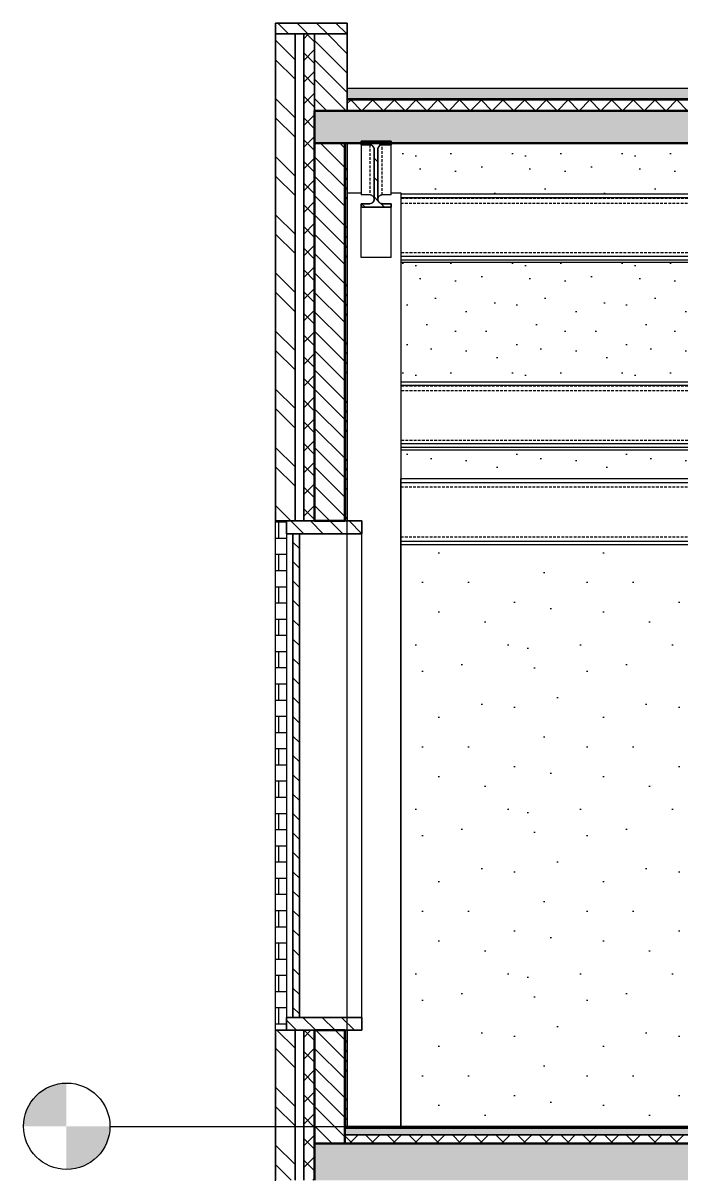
# Model space of a CAD drawing. Header units: millimetres. Extents: x -100 to 224448, y 0 to 22177.
# Drawn here: x 154666 to 157717, y 16625 to 21961 of the extents above; entities that cross this region are included whole.
import ezdxf

# ---------------------------------------------------------------- set-up
doc = ezdxf.new("R2010")
doc.units = ezdxf.units.MM
doc.linetypes.add('DASHED', pattern=[19.05, 12.7, -6.35])
doc.layers.get('0').update_dxf_attribs({"true_color": 0xdfdfdf})
for name, color, linetype in [('Background_0', 7, 'Continuous'), ('Background_Front bricks', 7, 'Continuous'), ('Background_GLASS', 161, 'Continuous'), ('Background_WINDOW_FRAME', 253, 'Continuous'), ('Boundary_0', 7, 'Continuous'), ('Boundary_Air', 7, 'Continuous'), ('Boundary_Bitumen_ SBS Modified_ Asphalt', 7, 'Continuous'), ('Boundary_Cavity Wall_ Front', 7, 'Continuous'), ('Boundary_Floor_ Ceramic Tiles', 7, 'Continuous'), ('Boundary_Front bricks', 7, 'Continuous'), ('Boundary_GLASS', 161, 'Continuous'), ('Boundary_Gravel', 7, 'Continuous'), ('Boundary_Gypsum Board', 54, 'Continuous'), ('Boundary_Insulation_ Extruded Polystyrene', 42, 'Continuous'), ('Boundary_Insulation_ Polyurethane Foam', 42, 'Continuous'), ('Boundary_Screed', 7, 'Continuous'), ('Boundary_WINDOW_FRAME', 253, 'Continuous'), ('Elevation_Concrete_ Beam and Pot Floor', 7, 'Continuous'), ('Elevation_Front bricks', 7, 'Continuous'), ('Elevation_Gypsum Board', 7, 'Continuous'), ('Fill_0', 7, 'Continuous'), ('Fill_Bitumen_ SBS Modified_ Asphalt', 251, 'Continuous'), ('Fill_Concrete_ Beam and Pot Floor', 85, 'Continuous'), ('Fill_Concrete_ Reinforced', 85, 'Continuous'), ('Fill_Floor_ Ceramic Tiles', 251, 'Continuous'), ('Fill_Front bricks', 7, 'Continuous'), ('Fill_GLASS', 161, 'Continuous'), ('Fill_Gravel', 251, 'Continuous'), ('Fill_Gypsum Board', 251, 'Continuous'), ('Fill_Insulation_ Extruded Polystyrene', 42, 'Continuous'), ('Fill_Insulation_ Polyurethane Foam', 42, 'Continuous'), ('Fill_Screed', 251, 'Continuous'), ('Fill_Supporting Wall_ Brick', 11, 'Continuous'), ('Fill_WINDOW_FRAME', 253, 'Continuous'), ('Viewport border', 7, 'Continuous')]:
    doc.layers.add(name, color=color, linetype=linetype)
for name, color, linetype, lineweight in [('Background_Air', 7, 'Continuous', 9), ('Background_Bitumen_ SBS Modified_ Asphalt', 7, 'Continuous', 9), ('Background_Concrete_ Beam and Pot Floor', 7, 'Continuous', 9), ('Background_Concrete_ Reinforced', 7, 'Continuous', 9), ('Background_Floor_ Ceramic Tiles', 7, 'Continuous', 9), ('Background_Gravel', 7, 'Continuous', 9), ('Background_Gypsum Board', 7, 'Continuous', 9), ('Background_Insulation_ Extruded Polystyrene', 7, 'Continuous', 9), ('Background_Insulation_ Polyurethane Foam', 7, 'Continuous', 9), ('Background_Screed', 7, 'Continuous', 9), ('Background_Supporting Wall_ Brick', 7, 'Continuous', 9), ('Boundary_Concrete_ Beam and Pot Floor', 99, 'Continuous', 50), ('Boundary_Concrete_ Reinforced', 99, 'Continuous', 50), ('Boundary_Supporting Wall_ Brick', 14, 'Continuous', 50)]:
    doc.layers.add(name, color=color, linetype=linetype, lineweight=lineweight)
for name, color, linetype, true_color in [('Background_DETAIL_OBJECTS', 7, 'Continuous', 0xdfdfdf), ('Boundary_DETAIL_OBJECTS', 7, 'Continuous', 0xdfdfdf), ('Fill_DETAIL_OBJECTS', 7, 'Continuous', 0xdfdfdf)]:
    doc.layers.add(name, color=color, linetype=linetype, true_color=true_color)
doc.layers.add('BIM_ROOM_LINES', color=7, linetype='Continuous', plot=False)
doc.styles.get("Standard").update_dxf_attribs({"font": 'arial.ttf'})
pattern_1 = [(45, (-3002.4, -5250), (-44.90128, 44.90128), [])]
pattern_2 = [(45, (-3002.4, -5250), (-50.28943, 50.28943), []), (135, (-3002.4, -5250), (-50.28943, -50.28943), [])]
pattern_3 = [(45, (-3002.4, -5250), (-134.7038, 134.7038), []), (45, (-2957.5, -5250), (-134.7038, 134.7038), []), (45, (-2912.6, -5250), (-134.7038, 134.7038), []), (45, (-2867.7, -5250), (-134.7038, 134.7038), [])]
pattern_4 = [(45, (-3002.4, -5250), (-134.7038, 134.7038), []), (45, (-2912.6, -5250), (-134.7038, 134.7038), [])]

# ---------------------------------------------------------------- blocks, each defined once
blk = doc.blocks.new('_StoryIndicator')
h = blk.add_hatch(color=256)
h.paths.add_polyline_path([(-198.9, 0.4), (1.1, 0.4), (1.1, 200.4, 0.414214)])
h.paths.add_polyline_path([(201.1, 0.4), (1.1, 0.4), (1.1, -199.6, 0.414214)])
blk.add_line((-200, 0), (-800, 0))
blk.add_circle((-1.1, -0.4), 200)
for tag, p in [('STORYNAME', (346.3, 56.7)), ('STORYELEVATION', (350.5, -171.6))]:
    blk.add_attdef(tag, p, '', height=100)
blk = doc.blocks.new("CC'__section__..%5CMainBuilding.dwg", base_point=(1833.3, -9100))
at = {"layer": 'Elevation_Concrete_ Beam and Pot Floor'}
h = blk.add_hatch(dxfattribs=at)
h.set_pattern_fill('DOTS2', color=256, scale=20, style=0)
h.paths.add_polyline_path([(3397.9, 12297.3), (3397.9, 12304.3), (3334.4, 12304.3), (3334.4, 12074.7), (3397.9, 12074.7)])
h = blk.add_hatch(dxfattribs=at)
h.set_pattern_fill('DOTS2', color=256, scale=20, style=0)
h.paths.add_polyline_path([(9756.9, 12297.3), (9756.9, 12304.3), (3536.9, 12304.3), (3536.9, 12297.3), (3536.9, 12074.7), (3582.4, 12074.7), (3582.4, 12069), (9693.4, 12069), (9693.4, 12074.7), (9756.9, 12074.7)])
h = blk.add_hatch(dxfattribs=at)
h.set_pattern_fill('DOTS2', color=256, scale=20, style=0)
h.paths.add_polyline_path([(9693.4, 11753), (3582.4, 11753), (3582.4, 11205.1), (3582.4, 11199.3), (9693.4, 11199.3)])
h = blk.add_hatch(dxfattribs=at)
h.set_pattern_fill('DOTS2', color=256, scale=20, style=0)
h.paths.add_polyline_path([(3582.4, 10750), (9693.4, 10750), (9693.4, 10883.4), (3582.4, 10883.4)])
at = {"layer": 'Elevation_Front bricks'}
h = blk.add_hatch(dxfattribs=at)
h.set_pattern_fill('V_MASONRY300x75', color=256, scale=10, style=0)
h.paths.add_polyline_path([(3052.4, 8255), (3052.4, 10495), (3052.4, 10555), (3002.4, 10555), (3002.4, 8195), (3052.4, 8195)])
at = {"layer": 'Elevation_Gypsum Board'}
h = blk.add_hatch(dxfattribs=at)
h.set_pattern_fill('DOTS2', color=256, scale=30, style=0)
h.paths.add_polyline_path([(5062.4, 8440), (5234.4, 8440), (5234.4, 8523), (5134.4, 8523), (5134.4, 8583), (5508.7, 8583), (5508.7, 8593), (5526, 8593), (5565, 8593), (5643.8, 8593), (5652.4, 8593), (5652.4, 8583), (6503.3, 8583), (6503.3, 8722.2), (6499.9, 8722.2), (6499.9, 8733), (6508.9, 8733), (6508.9, 8722.2), (6505.5, 8722.2), (6505.5, 8583), (7874.4, 8583), (7874.4, 8523), (7774.4, 8523), (7774.4, 8440), (7868.9, 8440), (7877.4, 8440), (8166.3, 8440), (8677.4, 8440), (8966.3, 8440), (9477.4, 8440), (9621.8, 8498.2), (9621.8, 8492.1), (9513.8, 8107.1), (9514, 8107.5, -0.162902), (9511.9, 8107.8), (9511.9, 8112.4), (9519.9, 8112.8), (9521, 8116.1, -0.163594), (9519, 8116.3), (9519, 8120.9), (9529, 8121, -0.017407), (9539, 8120.9), (9539, 8116.3, -0.167992), (9536.8, 8116.1), (9533.6, 8106.6), (9693.4, 8106.2), (9693.4, 10445), (3582.4, 10445), (3582.4, 7750), (5068.4, 7750), (5134.1, 8216.6), (5135.9, 8229.2), (5162.8, 8420), (4962.8, 8420), (4962.8, 8440), (5056.7, 8440), (5017.3, 8492.1), (5017.3, 8498.2)])
h.paths.add_polyline_path([(5475, 8610.9, -1), (5430.4, 8610.9, -1)], flags=16)
h.paths.add_polyline_path([(5383, 8616.5), (5309.8, 8589.8), (5306.4, 8599.2), (5379.6, 8625.9), (5439.3, 8647.6), (5499.8, 8669.6), (5503.2, 8660.2), (5442.8, 8638.2)], flags=16)
at = {"layer": 'Fill_0', "extrusion": (0, 0, -1)}
h = blk.add_hatch(dxfattribs=at)
h.set_pattern_fill('ANSI31', color=256, scale=20, style=0)
h.set_pattern_definition(pattern_1)
edge = h.paths.add_edge_path()
edge.add_line((-3397.9, 12007.8), (-3536.9, 12007.8))
edge.add_line((-3536.9, 12007.8), (-3536.9, 12024.6))
edge.add_line((-3536.9, 12024.6), (-3496, 12024.6))
edge.add_spline(control_points=[(-3496, 12024.6), (-3476.1, 12024.6), (-3476.1, 12044.6)], knot_values=[-1.570796, -1.570796, -1.570796, 0, 0, 0], weights=[1, 0.707107, 1], degree=2, periodic=0)
edge.add_line((-3476.1, 12044.6), (-3476.1, 12277.3))
edge.add_spline(control_points=[(-3476.1, 12277.3), (-3476.1, 12297.3), (-3496, 12297.3)], knot_values=[0, 0, 0, 1.570796, 1.570796, 1.570796], weights=[1, 0.707107, 1], degree=2, periodic=0)
edge.add_line((-3496, 12297.3), (-3536.9, 12297.3))
edge.add_line((-3536.9, 12297.3), (-3536.9, 12314))
edge.add_line((-3536.9, 12314), (-3397.9, 12314))
edge.add_line((-3397.9, 12314), (-3397.9, 12297.3))
edge.add_line((-3397.9, 12297.3), (-3438.8, 12297.3))
edge.add_spline(control_points=[(-3438.8, 12297.3), (-3458.7, 12297.3), (-3458.7, 12277.3)], knot_values=[-1.570796, -1.570796, -1.570796, 0, 0, 0], weights=[1, 0.707107, 1], degree=2, periodic=0)
edge.add_line((-3458.7, 12277.3), (-3458.7, 12044.6))
edge.add_spline(control_points=[(-3458.7, 12044.6), (-3458.7, 12024.6), (-3438.8, 12024.6)], knot_values=[0, 0, 0, 1.570796, 1.570796, 1.570796], weights=[1, 0.707107, 1], degree=2, periodic=0)
edge.add_line((-3438.8, 12024.6), (-3397.9, 12024.6))
edge.add_line((-3397.9, 12024.6), (-3397.9, 12007.8))
at = {"layer": 'Fill_Bitumen_ SBS Modified_ Asphalt', "extrusion": (0, 0, -1)}
blk.add_hatch(color=256, dxfattribs=at).paths.add_polyline_path([(-3334.4, 12510.1), (-3334.4, 12505.1), (-21230.4, 12505.1), (-21230.4, 12510.1)])
at = {"layer": 'Fill_Concrete_ Beam and Pot Floor', "extrusion": (1.94045e-17, -9.03024e-16, -1)}
h = blk.add_hatch(dxfattribs=at)
h.set_pattern_fill('CONCRETE2', color=256, scale=20, angle=15, style=0)
h.set_pattern_definition([(65, (-3002.4, -5250), (288.1626, 50.8108), [30.48, -335.28]), (10, (-3002.4, -5250), (-133.5858, 280.6803), [24.384, -268.224]), (115.4514, (-2978.4, -5245.77), (154.577, 331.491), [25.904, -284.944]), (61.1842, (-3023.44, -5171.5), (436.358, 47.282), [45.72, -502.92]), (111.6356, (-2987.07, -5167.55), (264.442, 480.704), [38.856, -427.416]), (6.1842, (-3023.44, -5171.5), (264.442, 480.704), [36.576, -402.336]), (36, (-2978.92, -5180.6), (276.6663, -95.2638), [30.48, -335.28]), (341, (-2978.92, -5180.6), (19.2398, 310.2522), [24.384, -268.224]), (86.4514, (-2955.87, -5188.54), (295.9062, 214.988), [25.904, -284.944]), (52.5, (-3002.4, -5250), (-30.24175, 131.95726), [0, -264.9728, 0, -272.288, 0, -269.24]), (22.5, (-3002.4, -5250), (61.7827, 182.4979), [0, -155.2448, 0, -258.8768, 0, -102.616]), (342.5, (-3089.94, -5273.46), (211.9256, 47.29565), [0, -101.6, 0, -316.992, 0, -420.624]), (332.5, (-3129.2, -5283.97), (218.4016, 100.6383), [0, -132.08, 0, -210.5152, 0, -298.704])])
h.paths.add_polyline_path([(-21382.4, 12304.3), (-21382.4, 12454.9), (-21230.4, 12454.9), (-3334.4, 12454.9), (-3182.4, 12454.9), (-3182.4, 12304.3)])
at = {"layer": 'Fill_Concrete_ Reinforced', "extrusion": (0, 0, -1)}
h = blk.add_hatch(dxfattribs=at)
h.set_pattern_fill('CONCRETE1', color=256, scale=20, angle=15, style=0)
h.set_pattern_definition([(15, (-3002.4, -5250), (287.368, 497.736), [50.8, -355.6]), (105, (-3002.4, -5250), (-497.736, 287.368), [50.8, -355.6]), (150, (-2953.33, -5236.85), (-392.5523, -105.184), [71.842, -502.894]), (15, (-3012.5, -5016.04), (287.368, 497.736), [50.8, -355.6]), (60, (-2981.4, -5034), (-105.184, 392.5523), [35.921, -538.8154]), (150, (-2981.4, -5034), (-392.5523, -105.184), [35.921, -538.8154]), (15, (-2891.6, -4878.46), (287.368, 497.736), [71.842, -334.558]), (60, (-2891.6, -4878.46), (-105.184, 392.5523), [50.8, -523.9364]), (150, (-2822.2, -4859.87), (-392.5523, -105.184), [50.8, -523.9364]), (105, (-2758.8, -5079.55), (-497.736, 287.368), [50.8, -355.6]), (60, (-2758.82, -5079.55), (-105.184, 392.5523), [35.921, -538.8154]), (150, (-2740.86, -5048.44), (-392.5523, -105.184), [35.921, -538.8154]), (15, (-2979.63, -5138.7), (287.368, 497.736), [25.4, -340.36]), (15, (-2711.5, -4961.7), (287.368, 497.736), [25.4, -340.36]), (105, (-2847.33, -4945.5), (-497.736, 287.368), [25.4, -340.36]), (150, (-2739.1, -5153.15), (-392.5523, -105.184), [35.921, -538.8154]), (150, (-2983.15, -4929.3), (-392.5523, -105.184), [35.921, -538.8154]), (60, (-2852.9, -5071.9), (-105.184, 392.5523), [35.921, -538.8154]), (105, (-2880.6, -5164.77), (-497.736, 287.368), [6.35, -400.05]), (105, (-2906.6, -4994.24), (-497.736, 287.368), [6.35, -400.05]), (105, (-2740.65, -4877.46), (-497.736, 287.368), [6.35, -400.05]), (105, (-2678.64, -5084.36), (-497.736, 287.368), [6.35, -400.05])])
h.paths.add_polyline_path([(-21382.4, 7500), (-21382.4, 7670), (-21242.4, 7670), (-3322.4, 7670), (-3182.4, 7670), (-3182.4, 7500)])
at = {"layer": 'Fill_DETAIL_OBJECTS', "extrusion": (0, 0, -1)}
h = blk.add_hatch(dxfattribs=at)
h.set_pattern_fill('ANSI31', color=256, scale=20, style=0)
h.set_pattern_definition(pattern_1)
h.paths.add_polyline_path([(-3002.4, 12811.2), (-3334.4, 12811.2), (-3334.4, 12861.4), (-3002.4, 12861.4)])
h = blk.add_hatch(dxfattribs=at)
h.set_pattern_fill('ANSI31', color=256, scale=20, style=0)
h.set_pattern_definition(pattern_1)
h.paths.add_polyline_path([(-3334.4, 12811.2), (-3182.4, 12811.2), (-3182.4, 12454.9), (-3334.4, 12454.9)])
at = {"layer": 'Fill_Floor_ Ceramic Tiles', "extrusion": (0, 0, -1)}
h = blk.add_hatch(dxfattribs=at)
h.set_pattern_fill('_USER', color=256, scale=60, angle=90, style=0, pattern_type=0)
h.set_pattern_definition([(90, (-3002.4, -5250), (-60, -2e-13), [])])
h.paths.add_polyline_path([(-3322.4, 7750), (-3322.4, 7742), (-21242.4, 7742), (-21242.4, 7750)])
at = {"layer": 'Fill_Front bricks', "extrusion": (0, 0, -1)}
h = blk.add_hatch(dxfattribs=at)
h.set_pattern_fill('ANSI32', color=256, scale=20, style=0)
h.set_pattern_definition(pattern_4)
h.paths.add_polyline_path([(-3002.4, 10555), (-3092.4, 10555), (-3092.4, 12811.2), (-3002.4, 12811.2)])
h = blk.add_hatch(dxfattribs=at)
h.set_pattern_fill('ANSI32', color=256, scale=20, style=0)
h.set_pattern_definition(pattern_4)
h.paths.add_polyline_path([(-3002.4, 7500), (-3092.4, 7500), (-3092.4, 8195), (-3002.4, 8195)])
at = {"layer": 'Fill_GLASS', "extrusion": (0, 0, -1)}
h = blk.add_hatch(dxfattribs=at)
h.set_pattern_fill('ANSI31', color=256, scale=20, style=0)
h.set_pattern_definition(pattern_1)
h.paths.add_polyline_path([(-3082.4, 10495), (-3082.4, 8255), (-3112.4, 8255), (-3112.4, 10495)])
at = {"layer": 'Fill_Gravel', "extrusion": (0, 0, -1)}
h = blk.add_hatch(dxfattribs=at)
h.set_pattern_fill('GRAVEL1', color=256, scale=10, angle=15, style=0)
h.set_pattern_definition([(243.0128, (-2923.803, -5042.59), (-971.645967, -1937.4994145), [24.2165, -2397.4358]), (199.9697, (-2934.793, -5064.17), (2039.8129444, 732.9143235), [41.5562, -4114.0665]), (147.5104, (-2973.85, -5078.362), (2251.126987, -1446.6607953), [29.3018, -2900.8858]), (282.2737, (-3030.011, -5139.998), (-757.8826197, 3523.9202684), [37.8428, -3746.4404]), (307.8337, (-3021.967, -5176.976), (-1428.383936, 1853.4615588), [37.1079, -3673.6871]), (12.2737, (-2999.206, -5206.284), (-3523.9202684, -757.8826197), [37.8428, -3746.4404]), (52.6942, (-2962.228, -5198.239), (-1794.3938764, -2344.3017267), [50.0452, -4954.4728]), (87.2553, (-2931.897, -5158.4324), (192.1451693, 4151.178115), [47.2478, -4677.5378]), (136.4296, (-2929.635, -5111.239), (-1996.570956, 1887.565762), [37.971, -3759.1331]), (190.2364, (-2957.146, -5085.067), (1959.120334, 338.596577), [43.3498, -2124.1373]), (237.3974, (-2999.8054, -5092.771), (-1573.9397224, -2471.5812392), [56.0606, -5550.0075]), (153.8141, (-2857.418, -5095.615), (-1496.591497, 717.087291), [19.1342, -1894.2919]), (186.4692, (-2874.588, -5087.172), (2353.4413602, 257.9018128), [36.4027, -3603.872]), (240, (-2910.76, -5091.27), (46.58744, -173.8667), [25.4558, -229.1026]), (218.1986, (-2928.52, -5073.67), (776.15828, 580.670656), [13.7084, -1357.1307]), (306.8014, (-2939.293, -5082.147), (-313.62893, 475.01257), [19.3865, -949.9432]), (45.9638, (-2927.68, -5097.67), (428.42463, 487.49592), [31.4872, -1018.0841]), (176.5651, (-2905.79, -5075.034), (394.32073, -80.6915), [22.7684, -546.4417]), (31.3895, (-3040.136, -5109.168), (1598.9049246, 987.4730624), [31.896, -3157.7121]), (85.3462, (-3012.908, -5092.555), (-183.00396, -2098.8829984), [26.759, -2649.1334]), (308.1986, (-2915.11, -5040.26), (-580.670656, 776.15828), [27.4167, -1343.4224]), (358.6105, (-2898.156, -5061.807), (-1878.428814, 55.7242953), [31.896, -3157.7121]), (354.444, (-3011.252, -5216.965), (-962.508234, 114.795375), [30.7584, -1507.1623]), (309.7751, (-2980.638, -5219.943), (-1381.7937544, 1679.5969543), [25.772, -2551.4357]), (81.8014, (-2866.784, -5213.662), (114.7964, 962.508115), [27.4167, -1343.4224]), (32.354, (-2862.874, -5186.525), (-2073.917328, -1301.102299), [30.1736, -2987.1763]), (84.444, (-2951.979, -5236.49), (-114.795375, -962.508234), [15.3792, -1522.5415]), (116.3099, (-2877.216, -5216.457), (-360.215985, 648.87941), [9.1782, -908.6452]), (180.9638, (-2881.284, -5208.23), (568.18738, -34.104), [37.1079, -705.051]), (201.009, (-2918.387, -5208.854), (1692.0790475, 639.7407994), [34.389, -3404.5061]), (318.6901, (-2923.487, -5113.32), (-267.04172, 301.14573), [25.96, -623.0392]), (8.1572, (-2903.987, -5130.4555), (3048.908147, 444.2515605), [45.3229, -4486.9613]), (75.9454, (-2859.123, -5124.025), (-369.354585, -1403.416322), [18.5321, -1834.6813]), (105, (-2854.62, -5106.05), (-220.4541, 127.2792), [10.8, -169.2]), (135.2564, (-2923.262, -5204.57), (1021.577817, -1030.717494), [25.0063, -2475.6336]), (63.0128, (-2941.023, -5186.967), (971.645967, 1937.4994145), [48.433, -2373.2194]), (15, (-2919.04, -5143.8), (127.2792, 220.4541), [46.8, -133.2]), (340.3048, (-2873.839, -5131.695), (-2064.777887, 751.1940244), [28.4605, -2817.5893]), (269.0546, (-2847.043, -5141.286), (12.48309, -742.05404), [26.2084, -1284.2114]), (222.646, (-2847.476, -5167.491), (-2837.590956, -2623.8287673), [42.6717, -4224.5053]), (190.4261, (-2878.863, -5196.4), (-2306.8515396, -431.7703282), [45.1438, -4469.2289])])
h.paths.add_polyline_path([(-3334.4, 12560.3), (-3334.4, 12510.1), (-21230.4, 12510.1), (-21230.4, 12560.3)])
at = {"layer": 'Fill_Gypsum Board', "extrusion": (0, 0, -1)}
h = blk.add_hatch(dxfattribs=at)
h.set_pattern_fill('ANSI34', color=256, scale=10, style=0)
h.set_pattern_definition(pattern_3)
h.paths.add_polyline_path([(-3334.4, 12304.3), (-3322.4, 12304.3), (-3322.4, 10555), (-3334.4, 10555)])
h = blk.add_hatch(dxfattribs=at)
h.set_pattern_fill('ANSI34', color=256, scale=10, style=0)
h.set_pattern_definition(pattern_3)
h.paths.add_polyline_path([(-3334.4, 8195), (-3322.4, 8195), (-3322.4, 7750), (-3334.4, 7750)])
at = {"layer": 'Fill_Insulation_ Extruded Polystyrene', "extrusion": (0, 0, -1)}
h = blk.add_hatch(dxfattribs=at)
h.set_pattern_fill('INSULATION', color=256, scale=20, style=0)
h.set_pattern_definition(pattern_2)
h.paths.add_polyline_path([(-3322.4, 7710), (-3322.4, 7670), (-21242.4, 7670), (-21242.4, 7710)])
at = {"layer": 'Fill_Insulation_ Polyurethane Foam', "extrusion": (0, 0, -1)}
h = blk.add_hatch(dxfattribs=at)
h.set_pattern_fill('INSULATION', color=256, scale=20, style=0)
h.set_pattern_definition(pattern_2)
h.paths.add_polyline_path([(-3132.4, 10555), (-3182.4, 10555), (-3182.4, 12304.3), (-3182.4, 12811.2), (-3132.4, 12811.2)])
h = blk.add_hatch(dxfattribs=at)
h.set_pattern_fill('INSULATION', color=256, scale=20, style=0)
h.set_pattern_definition(pattern_2)
h.paths.add_polyline_path([(-3334.4, 12505.1), (-3334.4, 12454.9), (-21230.4, 12454.9), (-21230.4, 12505.1)])
h = blk.add_hatch(dxfattribs=at)
h.set_pattern_fill('INSULATION', color=256, scale=20, style=0)
h.set_pattern_definition(pattern_2)
h.paths.add_polyline_path([(-3132.4, 7500), (-3182.4, 7500), (-3182.4, 7670), (-3182.4, 8195), (-3132.4, 8195)])
at = {"layer": 'Fill_Screed', "extrusion": (0, 0, -1)}
h = blk.add_hatch(dxfattribs=at)
h.set_pattern_fill('SCREED', color=256, scale=20, angle=15, style=0)
h.set_pattern_definition([(15, (-3002.4, -5250), (915.6406, 508.3053), [-127, 0, -381, 0]), (15, (-3005.69, -5237.73), (915.6406, 508.3053), [-50.8, 0, -177.8, 0, -91.44, 0, -381, 0]), (15, (-3008.97, -5225.47), (915.6406, 508.3053), [-25.4, 0, -127, 0, -127, 0, -279.4, 0, -91.44, 0]), (15, (-3012.26, -5213.2), (915.6406, 508.3053), [-91.44, 0, -406.4, 0]), (15, (-3015.55, -5200.93), (915.6406, 508.3053), [-304.8, 0, -304.8, 0]), (15, (-3018.84, -5188.66), (915.6406, 508.3053), [-431.8, 0]), (15, (-3022.12, -5176.4), (915.6406, 508.3053), [-127, 0, -558.8, 0]), (15, (-3025.4, -5164.13), (915.6406, 508.3053), [-177.8, 0, -101.6, 0]), (15, (-3028.7, -5151.86), (915.6406, 508.3053), [-254, 0]), (15, (-3035.27, -5127.33), (915.6406, 508.3053), [-35.56, 0, -381, 0, -228.6, 0]), (15, (-3038.56, -5115.06), (915.6406, 508.3053), [-50.8, 0, -5.08, 0, -127, 0]), (15, (-3041.84, -5102.8), (915.6406, 508.3053), [-25.4, 0, -330.2, 0, -381, 0]), (15, (-3045.13, -5090.53), (915.6406, 508.3053), [-254, 0]), (15, (-3048.42, -5078.26), (915.6406, 508.3053), [-127, 0, -533.4, 0]), (15, (-3055, -5053.72), (915.6406, 508.3053), [-609.6, 0]), (15, (-3058.28, -5041.46), (915.6406, 508.3053), [-127, 0, -10.16, 0, -177.8, 0]), (15, (-3061.57, -5029.2), (915.6406, 508.3053), [-35.56, 0, -254, 0, -101.6, 0, -177.8, 0, -203.2, 0]), (15, (-3064.85, -5016.92), (915.6406, 508.3053), [-76.2, 0, -101.6, 0, -254, 0, -10.16, 0, -127, 0]), (15, (-3068.14, -5004.65), (915.6406, 508.3053), [-254, 0])])
h.paths.add_polyline_path([(-3322.4, 7742), (-3322.4, 7710), (-21242.4, 7710), (-21242.4, 7742)])
at = {"layer": 'Fill_Supporting Wall_ Brick', "extrusion": (0, 0, -1)}
h = blk.add_hatch(dxfattribs=at)
h.set_pattern_fill('ANSI31', color=256, scale=20, style=0)
h.set_pattern_definition(pattern_1)
h.paths.add_polyline_path([(-3182.4, 10555), (-3322.4, 10555), (-3322.4, 12304.3), (-3182.4, 12304.3)])
h = blk.add_hatch(dxfattribs=at)
h.set_pattern_fill('ANSI31', color=256, scale=20, style=0)
h.set_pattern_definition(pattern_1)
h.paths.add_polyline_path([(-3182.4, 7670), (-3322.4, 7670), (-3322.4, 7750), (-3322.4, 8195), (-3182.4, 8195)])
at = {"layer": 'Fill_WINDOW_FRAME', "extrusion": (0, 0, -1)}
h = blk.add_hatch(dxfattribs=at)
h.set_pattern_fill('ANSI31', color=256, scale=20, style=0)
h.set_pattern_definition(pattern_1)
h.paths.add_polyline_path([(-3052.4, 10555), (-3052.4, 10495), (-3402.4, 10495), (-3402.4, 10555)])
h = blk.add_hatch(dxfattribs=at)
h.set_pattern_fill('ANSI31', color=256, scale=20, style=0)
h.set_pattern_definition(pattern_1)
h.paths.add_polyline_path([(-3402.4, 8195), (-3402.4, 8255), (-3052.4, 8255), (-3052.4, 8195)])
at = {"linetype": 'DASHED', "extrusion": (0, 1, 0)}
for p, q in [((3438.8, 12297.3), (3438.8, 12065)), ((3496, 12065), (3496, 12297.3)), ((9693.4, 12048.8), (3582.4, 12048.8)), ((3582.4, 12027.2), (9693.4, 12027.2)), ((9693.4, 11796.3), (3582.4, 11796.3)), ((9693.4, 11179.1), (3582.4, 11179.1)), ((9693.4, 11157.6), (3582.4, 11157.6)), ((9693.4, 10926.7), (3582.4, 10926.7)), ((3582.4, 10713.4), (9693.4, 10713.4)), ((3582.4, 10481.6), (9693.4, 10481.6))]:
    blk.add_line(p, q, dxfattribs=at)
blk.add_line((2834.4, 7750), (21730.4, 7750))
blk.add_line((2834.4, 7750), (21730.4, 7750))
at = {"layer": 'Background_0', "extrusion": (0, 1, 0)}
for p, q in [((3536.9, 12314), (3397.9, 12314)), ((3397.9, 12314), (3397.9, 12297.3)), ((3397.9, 12297.3), (3438.8, 12297.3)), ((3397.9, 12297.3), (3397.9, 12065)), ((3458.7, 12277.3), (3458.7, 12044.6)), ((3476.1, 12044.6), (3476.1, 12277.3)), ((3496, 12297.3), (3536.9, 12297.3)), ((3536.9, 12297.3), (3536.9, 12314)), ((3536.9, 12065), (3536.9, 12297.3)), ((3334.4, 12074.7), (3397.9, 12074.7)), ((3334.4, 10555), (3334.4, 12074.7)), ((3438.8, 12065), (3397.9, 12065)), ((3536.9, 12065), (3496, 12065)), ((3536.9, 12074.7), (3582.4, 12074.7)), ((3582.4, 12074.7), (3582.4, 7750)), ((9693.4, 12069), (3582.4, 12069)), ((3397.9, 12024.6), (3397.9, 12007.8)), ((3438.8, 12024.6), (3397.9, 12024.6)), ((3397.9, 12007.8), (3536.9, 12007.8)), ((3397.9, 11775.5), (3397.9, 12007.8)), ((3536.9, 12024.6), (3496, 12024.6)), ((3536.9, 12007.8), (3536.9, 12024.6)), ((3536.9, 11775.5), (3536.9, 12007.8)), ((9693.4, 12052.3), (3582.4, 12052.3)), ((3536.9, 11775.5), (3397.9, 11775.5)), ((3582.4, 11781.8), (9693.4, 11781.8)), ((3582.4, 11765.1), (9693.4, 11765.1)), ((3582.4, 11753), (3582.4, 7750)), ((3582.4, 11753), (9693.4, 11753)), ((3582.4, 11205.1), (3582.4, 11205.1)), ((3582.4, 11205.1), (3582.4, 7750)), ((3582.4, 11199.3), (9693.4, 11199.3)), ((9693.4, 11182.7), (3582.4, 11182.7)), ((9693.4, 10912.1), (3582.4, 10912.1)), ((9693.4, 10895.5), (3582.4, 10895.5)), ((3582.4, 10883.4), (9693.4, 10883.4)), ((3582.4, 10883.4), (3582.4, 7750)), ((3582.4, 7750), (3582.4, 10750)), ((3582.4, 10750), (3582.4, 10750)), ((9693.4, 10750), (3582.4, 10750)), ((3582.4, 10733.3), (9693.4, 10733.3)), ((3582.4, 10461.7), (9693.4, 10461.7)), ((3582.4, 7750), (3582.4, 10445)), ((3582.4, 10445), (9693.4, 10445)), ((3334.4, 7750), (3334.4, 8195))]:
    blk.add_line(p, q, dxfattribs=at)
at = {"layer": 'Background_0', "extrusion": (0, 0, -1)}
for centre, major_axis, start_param, end_param in [((3438.8, 12277.3), (0, -20), 3.141593, 3.926991), ((3438.8, 12277.3), (0, -20), 3.926991, 4.712389), ((3496, 12277.3), (0, -20), 1.570796, 2.356194), ((3496, 12277.3), (0, -20), 2.356194, 3.141593), ((3438.8, 12044.6), (0, 20), 2.356194, 3.141593), ((3438.8, 12044.6), (0, 20), 1.570796, 2.356194), ((3496, 12044.6), (0, 20), 3.926991, 4.712389), ((3496, 12044.6), (0, 20), 3.141593, 3.926991)]:
    blk.add_ellipse(centre, major_axis=major_axis, ratio=0.996104, start_param=start_param, end_param=end_param, dxfattribs=at)
at = {"layer": 'Background_0'}
for centre, start_param, end_param in [((3438.8, 12045), 2.356194, 3.141593), ((3496, 12045), 3.141593, 3.926991), ((3438.8, 12045), 1.570796, 2.356194), ((3496, 12045), 3.926991, 4.712389)]:
    blk.add_ellipse(centre, major_axis=(0, -20), ratio=0.996104, start_param=start_param, end_param=end_param, dxfattribs=at)
at = {"layer": 'Background_Air', "extrusion": (0, 1, 0)}
for p, q in [((3132.4, 12811.2), (3092.4, 12811.2)), ((3092.4, 12811.2), (3092.4, 10555)), ((3132.4, 10555), (3132.4, 12811.2)), ((3092.4, 10555), (3132.4, 10555)), ((3092.4, 8195), (3092.4, 7500)), ((3132.4, 8195), (3092.4, 8195)), ((3132.4, 7500), (3132.4, 8195))]:
    blk.add_line(p, q, dxfattribs=at)
at = {"layer": 'Background_Bitumen_ SBS Modified_ Asphalt', "extrusion": (0, 1, 0)}
for p, q in [((3334.4, 12510.1), (3334.4, 12505.1)), ((21230.4, 12510.1), (3334.4, 12510.1)), ((3334.4, 12505.1), (21230.4, 12505.1))]:
    blk.add_line(p, q, dxfattribs=at)
at = {"layer": 'Background_Concrete_ Beam and Pot Floor', "extrusion": (0, 1, 0)}
for p, q in [((3182.4, 12454.9), (3182.4, 12304.3)), ((3334.4, 12454.9), (3182.4, 12454.9)), ((21230.4, 12454.9), (3334.4, 12454.9)), ((3182.4, 12304.3), (21382.4, 12304.3))]:
    blk.add_line(p, q, dxfattribs=at)
at = {"layer": 'Background_Concrete_ Reinforced', "extrusion": (0, 1, 0)}
for p, q in [((3322.4, 7670), (3182.4, 7670)), ((3182.4, 7670), (3182.4, 7500)), ((21242.4, 7670), (3322.4, 7670))]:
    blk.add_line(p, q, dxfattribs=at)
at = {"layer": 'Background_DETAIL_OBJECTS', "extrusion": (0, 1, 0)}
for p, q in [((3334.4, 12861.4), (3002.4, 12861.4)), ((3002.4, 12861.4), (3002.4, 12811.2)), ((3334.4, 12811.2), (3334.4, 12861.4)), ((3002.4, 12811.2), (3334.4, 12811.2)), ((3182.4, 12811.2), (3182.4, 12454.9)), ((3334.4, 12811.2), (3182.4, 12811.2)), ((3334.4, 12454.9), (3334.4, 12811.2)), ((3334.4, 12811.2), (3334.4, 12560.3)), ((3182.4, 12454.9), (3334.4, 12454.9))]:
    blk.add_line(p, q, dxfattribs=at)
at = {"layer": 'Background_Floor_ Ceramic Tiles', "extrusion": (0, 1, 0)}
for p, q in [((21242.4, 7750), (3322.4, 7750)), ((3322.4, 7750), (3322.4, 7742)), ((3322.4, 7742), (21242.4, 7742))]:
    blk.add_line(p, q, dxfattribs=at)
at = {"layer": 'Background_Front bricks', "extrusion": (0, 1, 0)}
for p, q in [((3002.4, 12811.2), (3002.4, 10555)), ((3092.4, 12811.2), (3002.4, 12811.2)), ((3092.4, 10555), (3092.4, 12811.2)), ((3002.4, 8195), (3002.4, 10555)), ((3002.4, 10555), (3092.4, 10555)), ((3092.4, 8195), (3002.4, 8195)), ((3002.4, 8195), (3002.4, 7500)), ((3002.4, 8195), (3002.4, 8195)), ((3092.4, 7500), (3092.4, 8195))]:
    blk.add_line(p, q, dxfattribs=at)
at = {"layer": 'Background_GLASS', "extrusion": (0, 1, 0)}
for p, q in [((3082.4, 10495), (3082.4, 8255)), ((3112.4, 10495), (3082.4, 10495)), ((3112.4, 8255), (3112.4, 10495)), ((3082.4, 8255), (3112.4, 8255))]:
    blk.add_line(p, q, dxfattribs=at)
at = {"layer": 'Background_Gravel', "extrusion": (0, 1, 0)}
for p, q in [((21230.4, 12560.3), (3334.4, 12560.3)), ((3334.4, 12560.3), (3334.4, 12510.1)), ((3334.4, 12510.1), (21230.4, 12510.1))]:
    blk.add_line(p, q, dxfattribs=at)
at = {"layer": 'Background_Gypsum Board', "extrusion": (0, 1, 0)}
for p, q in [((3322.4, 12304.3), (3322.4, 10555)), ((3334.4, 12304.3), (3322.4, 12304.3)), ((3334.4, 10555), (3334.4, 12304.3)), ((3334.4, 10746.8), (3334.4, 10746.8)), ((3322.4, 10555), (3334.4, 10555)), ((3322.4, 8195), (3322.4, 7750)), ((3334.4, 8195), (3322.4, 8195)), ((3334.4, 7750), (3334.4, 8195)), ((3322.4, 7750), (3334.4, 7750)), ((3334.4, 7750), (3334.4, 7750)), ((5068.4, 7750), (3582.4, 7750))]:
    blk.add_line(p, q, dxfattribs=at)
at = {"layer": 'Background_Insulation_ Extruded Polystyrene', "extrusion": (0, 1, 0)}
for p, q in [((21242.4, 7710), (3322.4, 7710)), ((3322.4, 7710), (3322.4, 7670)), ((3322.4, 7670), (21242.4, 7670))]:
    blk.add_line(p, q, dxfattribs=at)
at = {"layer": 'Background_Insulation_ Polyurethane Foam', "extrusion": (0, 1, 0)}
for p, q in [((3182.4, 12811.2), (3132.4, 12811.2)), ((3132.4, 12811.2), (3132.4, 10555)), ((3182.4, 12304.3), (3182.4, 12811.2)), ((3334.4, 12505.1), (3334.4, 12454.9)), ((21230.4, 12505.1), (3334.4, 12505.1)), ((3334.4, 12454.9), (21230.4, 12454.9)), ((3182.4, 10555), (3182.4, 12304.3)), ((3132.4, 10555), (3182.4, 10555)), ((3132.4, 8195), (3132.4, 7500)), ((3182.4, 8195), (3132.4, 8195)), ((3182.4, 7670), (3182.4, 8195)), ((3182.4, 7500), (3182.4, 7670))]:
    blk.add_line(p, q, dxfattribs=at)
at = {"layer": 'Background_Screed', "extrusion": (0, 1, 0)}
for p, q in [((3322.4, 7742), (3322.4, 7710)), ((21242.4, 7742), (3322.4, 7742)), ((3322.4, 7710), (21242.4, 7710))]:
    blk.add_line(p, q, dxfattribs=at)
at = {"layer": 'Background_Supporting Wall_ Brick', "extrusion": (0, 1, 0)}
for p, q in [((3182.4, 12304.3), (3182.4, 10555)), ((3322.4, 12304.3), (3182.4, 12304.3)), ((3322.4, 10555), (3322.4, 12304.3)), ((3182.4, 10555), (3322.4, 10555)), ((3182.4, 8195), (3182.4, 7670)), ((3322.4, 8195), (3182.4, 8195)), ((3322.4, 7750), (3322.4, 8195)), ((3322.4, 7670), (3322.4, 7750)), ((3182.4, 7670), (3322.4, 7670))]:
    blk.add_line(p, q, dxfattribs=at)
at = {"layer": 'Background_WINDOW_FRAME', "extrusion": (0, 1, 0)}
for p, q in [((3402.4, 10555), (3052.4, 10555)), ((3052.4, 10555), (3052.4, 10495)), ((3334.4, 10555), (3334.4, 10555)), ((3334.4, 10555), (3334.4, 10555)), ((3334.4, 10555), (3402.4, 10555)), ((3334.4, 10555), (3334.4, 10555)), ((3402.4, 10555), (3334.4, 10555)), ((3334.4, 10555), (3334.4, 10555)), ((3334.4, 10555), (3334.4, 10555)), ((3334.4, 10555), (3334.4, 10555)), ((3334.4, 10555), (3402.4, 10555)), ((3334.4, 10555), (3334.4, 10555)), ((3334.4, 10555), (3334.4, 10555)), ((3334.4, 10555), (3334.4, 10555)), ((3334.4, 10555), (3334.4, 10555)), ((3334.4, 10555), (3334.4, 10555)), ((3334.4, 10555), (3334.4, 10555)), ((3402.4, 10555), (3334.4, 10555)), ((3334.4, 10555), (3334.4, 10555)), ((3334.4, 10555), (3334.4, 10555)), ((3334.4, 10555), (3334.4, 10555)), ((3334.4, 10555), (3334.4, 10555)), ((3334.4, 10555), (3334.4, 10555)), ((3402.4, 10495), (3402.4, 10555)), ((3402.4, 10495), (3402.4, 10555)), ((3402.4, 8195), (3402.4, 10555)), ((3402.4, 10495), (3402.4, 10555)), ((3402.4, 8195), (3402.4, 10555)), ((3052.4, 10495), (3052.4, 8255)), ((3052.4, 10495), (3402.4, 10495)), ((3052.4, 8255), (3052.4, 8195)), ((3402.4, 8255), (3052.4, 8255)), ((3402.4, 8195), (3402.4, 8255)), ((3402.4, 8195), (3402.4, 8255)), ((3402.4, 8195), (3402.4, 8255)), ((3052.4, 8195), (3402.4, 8195))]:
    blk.add_line(p, q, dxfattribs=at)
at = {"layer": 'BIM_ROOM_LINES', "extrusion": (0, 1, 0)}
for p, q in [((3334.4, 12304.3), (3334.4, 12074.7)), ((3334.4, 7750), (3334.4, 12304.3)), ((3334.4, 12304.3), (21230.4, 12304.3)), ((21230.4, 7750), (3334.4, 7750))]:
    blk.add_line(p, q, dxfattribs=at)
at = {"layer": 'Boundary_0', "extrusion": (0, 1, 0)}
for p, q in [((3397.9, 12297.3), (3397.9, 12314)), ((3397.9, 12314), (3536.9, 12314)), ((3438.8, 12297.3), (3397.9, 12297.3)), ((3458.7, 12044.6), (3458.7, 12277.3)), ((3476.1, 12277.3), (3476.1, 12044.6)), ((3536.9, 12297.3), (3496, 12297.3)), ((3536.9, 12314), (3536.9, 12297.3)), ((3397.9, 12007.8), (3397.9, 12024.6)), ((3397.9, 12024.6), (3438.8, 12024.6)), ((3536.9, 12007.8), (3397.9, 12007.8)), ((3496, 12024.6), (3536.9, 12024.6)), ((3536.9, 12024.6), (3536.9, 12007.8))]:
    blk.add_line(p, q, dxfattribs=at)
at = {"layer": 'Boundary_0'}
for centre, major_axis, start_param, end_param in [((3438.8, 12277.3), (0, 20), -1.570796, 0), ((3496, 12277.3), (0, 20), 0, 1.570796), ((3438.8, 12044.6), (0, -20), 0, 1.570796), ((3496, 12044.6), (0, -20), -1.570796, 0)]:
    blk.add_ellipse(centre, major_axis=major_axis, ratio=0.996104, start_param=start_param, end_param=end_param, dxfattribs=at)
at = {"layer": 'Boundary_Air', "extrusion": (0, 1, 0)}
for p, q in [((3092.4, 10555), (3092.4, 12811.2)), ((3092.4, 12811.2), (3132.4, 12811.2)), ((3132.4, 12811.2), (3132.4, 10555)), ((3132.4, 10555), (3092.4, 10555)), ((3092.4, 7500), (3092.4, 8195)), ((3092.4, 8195), (3132.4, 8195)), ((3132.4, 8195), (3132.4, 7500))]:
    blk.add_line(p, q, dxfattribs=at)
at = {"layer": 'Boundary_Bitumen_ SBS Modified_ Asphalt', "extrusion": (0, 1, 0)}
for p, q in [((3334.4, 12510.1), (21230.4, 12510.1)), ((3334.4, 12505.1), (3334.4, 12510.1)), ((21230.4, 12505.1), (3334.4, 12505.1))]:
    blk.add_line(p, q, dxfattribs=at)
at = {"layer": 'Boundary_Cavity Wall_ Front', "extrusion": (0, 1, 0)}
for p, q in [((3002.4, 10555), (3002.4, 12811.2)), ((3002.4, 12811.2), (3182.4, 12811.2)), ((3182.4, 12811.2), (3182.4, 12304.3)), ((3182.4, 12304.3), (3334.4, 12304.3)), ((3334.4, 12304.3), (3334.4, 10555)), ((3334.4, 10555), (3002.4, 10555)), ((3002.4, 4055), (3002.4, 8195)), ((3002.4, 8195), (3334.4, 8195)), ((3334.4, 8195), (3334.4, 7750)), ((3334.4, 7750), (3322.4, 7750)), ((3322.4, 7750), (3322.4, 7670)), ((3322.4, 7670), (3182.4, 7670)), ((3182.4, 7670), (3182.4, 7500))]:
    blk.add_line(p, q, dxfattribs=at)
at = {"layer": 'Boundary_Concrete_ Beam and Pot Floor', "extrusion": (0, 1, 0)}
for p, q in [((3182.4, 12304.3), (3182.4, 12454.9)), ((3182.4, 12454.9), (3334.4, 12454.9)), ((3334.4, 12454.9), (21230.4, 12454.9)), ((21382.4, 12304.3), (3182.4, 12304.3))]:
    blk.add_line(p, q, dxfattribs=at)
at = {"layer": 'Boundary_Concrete_ Reinforced', "extrusion": (0, 1, 0)}
for p, q in [((3182.4, 7500), (3182.4, 7670)), ((3182.4, 7670), (3322.4, 7670)), ((3322.4, 7670), (21242.4, 7670))]:
    blk.add_line(p, q, dxfattribs=at)
at = {"layer": 'Boundary_DETAIL_OBJECTS', "extrusion": (0, 1, 0)}
for p, q in [((3002.4, 12811.2), (3002.4, 12861.4)), ((3002.4, 12861.4), (3334.4, 12861.4)), ((3334.4, 12861.4), (3334.4, 12811.2)), ((3334.4, 12811.2), (3002.4, 12811.2)), ((3182.4, 12454.9), (3182.4, 12811.2)), ((3182.4, 12811.2), (3334.4, 12811.2)), ((3334.4, 12811.2), (3334.4, 12454.9)), ((3334.4, 12454.9), (3182.4, 12454.9))]:
    blk.add_line(p, q, dxfattribs=at)
at = {"layer": 'Boundary_Floor_ Ceramic Tiles', "extrusion": (0, 1, 0)}
for p, q in [((3322.4, 7750), (21242.4, 7750)), ((3322.4, 7742), (3322.4, 7750)), ((21242.4, 7742), (3322.4, 7742))]:
    blk.add_line(p, q, dxfattribs=at)
at = {"layer": 'Boundary_Front bricks', "extrusion": (0, 1, 0)}
for p, q in [((3002.4, 10555), (3002.4, 12811.2)), ((3002.4, 12811.2), (3092.4, 12811.2)), ((3092.4, 12811.2), (3092.4, 10555)), ((3092.4, 10555), (3002.4, 10555)), ((3002.4, 7500), (3002.4, 8195)), ((3002.4, 8195), (3092.4, 8195)), ((3092.4, 8195), (3092.4, 7500))]:
    blk.add_line(p, q, dxfattribs=at)
at = {"layer": 'Boundary_GLASS', "extrusion": (0, 1, 0)}
for p, q in [((3082.4, 10495), (3112.4, 10495)), ((3082.4, 8255), (3082.4, 10495)), ((3112.4, 10495), (3112.4, 8255)), ((3112.4, 8255), (3082.4, 8255))]:
    blk.add_line(p, q, dxfattribs=at)
at = {"layer": 'Boundary_Gravel', "extrusion": (0, 1, 0)}
for p, q in [((3334.4, 12560.3), (21230.4, 12560.3)), ((3334.4, 12510.1), (3334.4, 12560.3)), ((21230.4, 12510.1), (3334.4, 12510.1))]:
    blk.add_line(p, q, dxfattribs=at)
at = {"layer": 'Boundary_Gypsum Board', "extrusion": (0, 1, 0)}
for p, q in [((3322.4, 10555), (3322.4, 12304.3)), ((3322.4, 12304.3), (3334.4, 12304.3)), ((3334.4, 12304.3), (3334.4, 10555)), ((3334.4, 10555), (3322.4, 10555)), ((3322.4, 7750), (3322.4, 8195)), ((3322.4, 8195), (3334.4, 8195)), ((3334.4, 8195), (3334.4, 7750)), ((3334.4, 7750), (3322.4, 7750))]:
    blk.add_line(p, q, dxfattribs=at)
at = {"layer": 'Boundary_Insulation_ Extruded Polystyrene', "extrusion": (0, 1, 0)}
for p, q in [((3322.4, 7710), (21242.4, 7710)), ((3322.4, 7670), (3322.4, 7710)), ((21242.4, 7670), (3322.4, 7670))]:
    blk.add_line(p, q, dxfattribs=at)
at = {"layer": 'Boundary_Insulation_ Polyurethane Foam', "extrusion": (0, 1, 0)}
for p, q in [((3132.4, 10555), (3132.4, 12811.2)), ((3132.4, 12811.2), (3182.4, 12811.2)), ((3182.4, 12811.2), (3182.4, 12304.3)), ((3334.4, 12505.1), (21230.4, 12505.1)), ((3334.4, 12454.9), (3334.4, 12505.1)), ((21230.4, 12454.9), (3334.4, 12454.9)), ((3182.4, 12304.3), (3182.4, 10555)), ((3182.4, 10555), (3132.4, 10555)), ((3132.4, 7500), (3132.4, 8195)), ((3132.4, 8195), (3182.4, 8195)), ((3182.4, 8195), (3182.4, 7670)), ((3182.4, 7670), (3182.4, 7500))]:
    blk.add_line(p, q, dxfattribs=at)
at = {"layer": 'Boundary_Screed', "extrusion": (0, 1, 0)}
for p, q in [((3322.4, 7742), (21242.4, 7742)), ((3322.4, 7710), (3322.4, 7742)), ((21242.4, 7710), (3322.4, 7710))]:
    blk.add_line(p, q, dxfattribs=at)
at = {"layer": 'Boundary_Supporting Wall_ Brick', "extrusion": (0, 1, 0)}
for p, q in [((3182.4, 10555), (3182.4, 12304.3)), ((3182.4, 12304.3), (3322.4, 12304.3)), ((3322.4, 12304.3), (3322.4, 10555)), ((3322.4, 10555), (3182.4, 10555)), ((3182.4, 7670), (3182.4, 8195)), ((3182.4, 8195), (3322.4, 8195)), ((3322.4, 8195), (3322.4, 7750)), ((3322.4, 7750), (3322.4, 7670)), ((3322.4, 7670), (3182.4, 7670))]:
    blk.add_line(p, q, dxfattribs=at)
at = {"layer": 'Boundary_WINDOW_FRAME', "extrusion": (0, 1, 0)}
for p, q in [((3052.4, 10555), (3402.4, 10555)), ((3052.4, 10495), (3052.4, 10555)), ((3402.4, 10555), (3402.4, 10495)), ((3402.4, 10495), (3052.4, 10495)), ((3052.4, 8195), (3052.4, 8255)), ((3052.4, 8255), (3402.4, 8255)), ((3402.4, 8255), (3402.4, 8195)), ((3402.4, 8195), (3052.4, 8195))]:
    blk.add_line(p, q, dxfattribs=at)
at = {"rotation": 180}
blk.add_blockref('_StoryIndicator', (2034.4, 7750), dxfattribs=at)
blk.add_blockref('_StoryIndicator', (2034.4, 7750), dxfattribs=at)

msp = doc.modelspace()

# ---------------------------------------------------------------- block references
at = {"layer": 'Viewport border'}
msp.add_blockref("CC'__section__..%5CMainBuilding.dwg", (154666.2, 0), dxfattribs=at)

doc.saveas('drawing.dxf')
